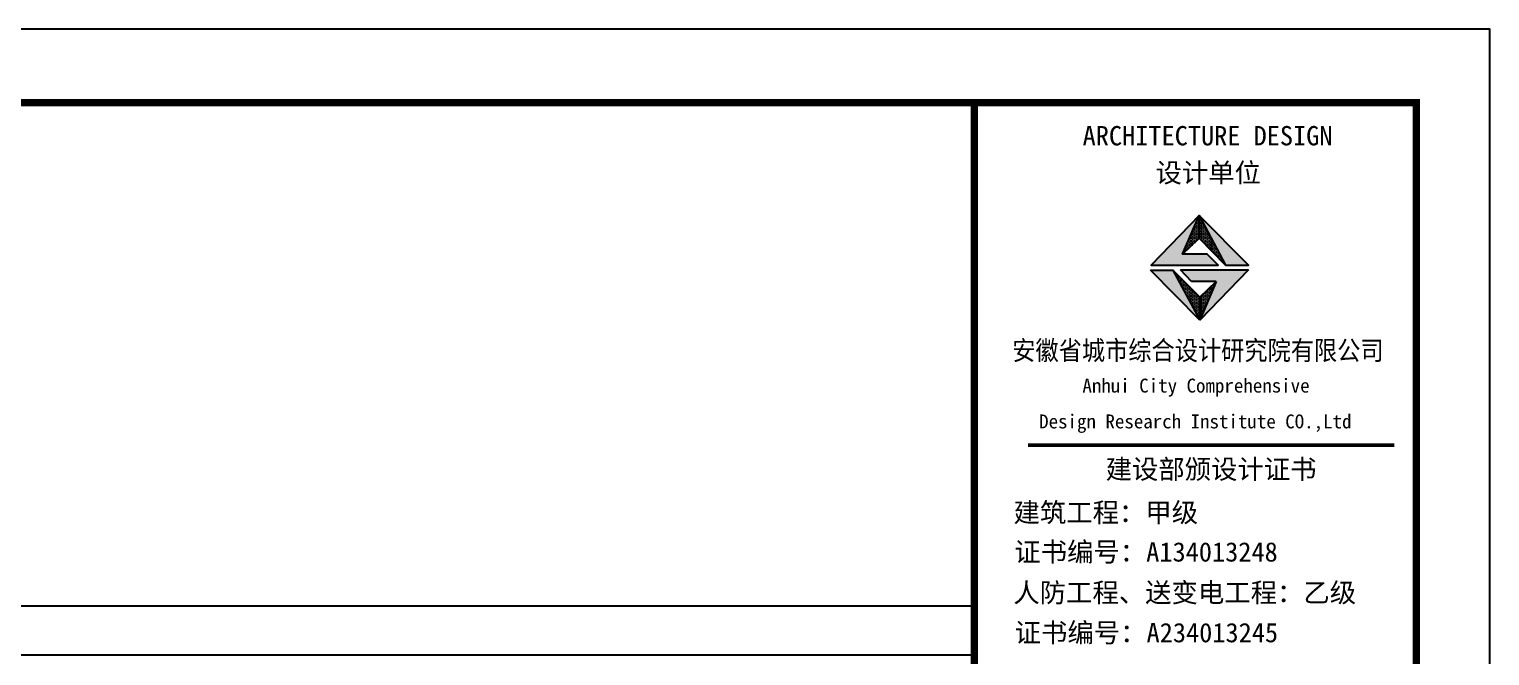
# Model space of a CAD drawing. Extents: x 504875 to 505317, y 3419043 to 3419232.
# Drawn here: x 505227.7 to 505317.1, y 3419193.3 to 3419231.6 of the extents above; entities that cross this region are included whole.
import ezdxf

# ---------------------------------------------------------------- set-up
doc = ezdxf.new("R2010")
doc.units = 0
for name, color, linetype in [('PUB_TITLE', 4, 'CONTINUOUS'), ('图框', 4, 'CONTINUOUS'), ('道路', 150, 'CONTINUOUS')]:
    doc.layers.add(name, color=color, linetype=linetype)
doc.styles.add('黑体', font='simhei.ttf')

msp = doc.modelspace()

# ---------------------------------------------------------------- hatches: boundary and pattern name
at = {"layer": '图框'}
for points in [[(505298.333, 3419217.875), (505299.357, 3419220.251), (505296.403, 3419217.215), (505300.516, 3419217.215), (505299.834, 3419217.875)], [(505300.971, 3419217.202), (505302.363, 3419217.202), (505299.357, 3419220.251)], [(505297.735, 3419216.909), (505296.37, 3419216.909), (505299.397, 3419213.835)], [(505298.206, 3419216.919), (505298.878, 3419216.214), (505300.399, 3419216.214), (505299.397, 3419213.835), (505302.366, 3419216.919)]]:
    msp.add_hatch(color=1, dxfattribs=at).paths.add_polyline_path(points)
h = msp.add_hatch(dxfattribs=at)
h.set_pattern_fill('DOTS', color=256, scale=1.35, style=0)
h.set_pattern_definition([(0, (495042.22446, 3423094.97507), (0.0421875, 0.084375), [0, -0.084375])])
h.paths.add_polyline_path([(505299.397, 3419213.835), (505299.397, 3419215.252), (505297.735, 3419216.909)])
h.paths.add_polyline_path([(505300.399, 3419216.214), (505299.397, 3419215.252), (505299.397, 3419213.835)])
h.paths.add_polyline_path([(505299.357, 3419220.251), (505299.357, 3419218.853), (505300.971, 3419217.202)])
h.paths.add_polyline_path([(505299.357, 3419218.853), (505299.357, 3419220.251), (505298.333, 3419217.875)])

# ---------------------------------------------------------------- linework, layer by layer
at = {"layer": 'PUB_TITLE', "elevation": 49}
msp.add_lwpolyline([(505049.836, 3419042.645), (505317.136, 3419042.645), (505317.136, 3419231.645), (505049.836, 3419231.645)], close=True, dxfattribs=at)
at = {"layer": 'PUB_TITLE', "const_width": 0.45, "elevation": 49}
msp.add_lwpolyline([(505061.086, 3419047.145), (505312.636, 3419047.145), (505312.636, 3419227.145), (505061.086, 3419227.145)], close=True, dxfattribs=at)
at = {"layer": '图框'}
for p, q in [((505298.333, 3419217.875, 49), (505299.357, 3419220.251, 49)), ((505299.357, 3419220.251, 49), (505300.971, 3419217.202, 49)), ((505299.397, 3419213.835, 49), (505296.37, 3419216.909, 49)), ((505296.37, 3419216.909, 49), (505297.735, 3419216.909, 49)), ((505299.397, 3419213.835, 49), (505296.37, 3419216.909, 49)), ((505296.37, 3419216.909, 49), (505297.735, 3419216.909, 49)), ((505296.37, 3419216.909, 49), (505297.735, 3419216.909, 49)), ((505299.397, 3419215.252, 49), (505297.735, 3419216.909, 49)), ((505298.206, 3419216.919, 49), (505302.366, 3419216.919, 49)), ((505298.878, 3419216.214, 49), (505298.206, 3419216.919, 49)), ((505302.366, 3419216.919, 49), (505299.397, 3419213.835, 49)), ((505300.399, 3419216.214, 49), (505298.878, 3419216.214, 49)), ((505299.397, 3419215.252, 49), (505300.399, 3419216.214, 49)), ((505300.399, 3419216.214, 49), (505299.397, 3419213.835, 49)), ((505299.397, 3419213.835, 49), (505299.397, 3419215.252, 49)), ((505299.397, 3419213.835, 49), (505299.397, 3419215.252, 49)), ((505299.397, 3419213.835, 49), (505299.397, 3419215.252, 49))]:
    msp.add_line(p, q, dxfattribs=at)
at = {"layer": '图框', "color": 1}
for p, q in [((505299.397, 3419213.835, 49), (505296.37, 3419216.909, 49)), ((505297.735, 3419216.909, 49), (505299.397, 3419213.835, 49))]:
    msp.add_line(p, q, dxfattribs=at)
at = {"layer": '图框', "color": 4, "elevation": 49}
for points, const_width in [([(505285.594, 3419227.145), (505285.594, 3419047.145)], 0.444), ([(505288.874, 3419206.193), (505311.284, 3419206.193)], 0.224)]:
    msp.add_lwpolyline(points, dxfattribs=dict(at, const_width=const_width))
at = {"layer": '图框', "elevation": 49}
for points in [[(505299.834, 3419217.875), (505298.333, 3419217.875), (505299.357, 3419218.853), (505300.971, 3419217.202), (505302.363, 3419217.202), (505299.357, 3419220.251), (505296.403, 3419217.215), (505300.516, 3419217.215), (505299.834, 3419217.875)], [(505299.357, 3419220.251), (505299.357, 3419218.853)]]:
    msp.add_lwpolyline(points, dxfattribs=at)
at = {"layer": '道路', "linetype": 'Continuous', "ltscale": 3}
for p, q in [((505061.086, 3419196.35), (505285.594, 3419196.35)), ((505061.086, 3419193.35), (505285.594, 3419193.35))]:
    msp.add_line(p, q, dxfattribs=at)

# ---------------------------------------------------------------- texts
at = {"layer": '图框', "color": 4, "style": '黑体'}
for s, height, p in [('ARCHITECTURE DESIGN', 1.18325, (505292.217, 3419224.536, 49)), ('设计单位', 1.1832, (505296.678, 3419222.27, 49)), ('Anhui City Comprehensive ', 0.85158, (505292.205, 3419209.408, 49)), (' Design Research Institute CO.,Ltd', 0.85158, (505288.977, 3419207.217, 49)), ('建设部颁设计证书', 1.1832, (505293.623, 3419204.129, 49)), (' 建筑工程：甲级', 1.1832, (505287.183, 3419201.478, 49)), ('证书编号：A134013248', 1.18325, (505288.039, 3419199.066, 49)), ('人防工程、送变电工程：乙级', 1.18325, (505287.976, 3419196.575, 49)), ('证书编号：A234013245', 1.18325, (505288.06, 3419194.126, 49))]:
    msp.add_text(s, height=height, dxfattribs=at).set_placement(p)
at = {"layer": '图框', "color": 4, "style": '黑体', "width": 0.88}
msp.add_text('安徽省城市综合设计研究院有限公司', height=1.18325, dxfattribs=at).set_placement((505287.911, 3419211.397, 49))

doc.saveas('drawing.dxf')
